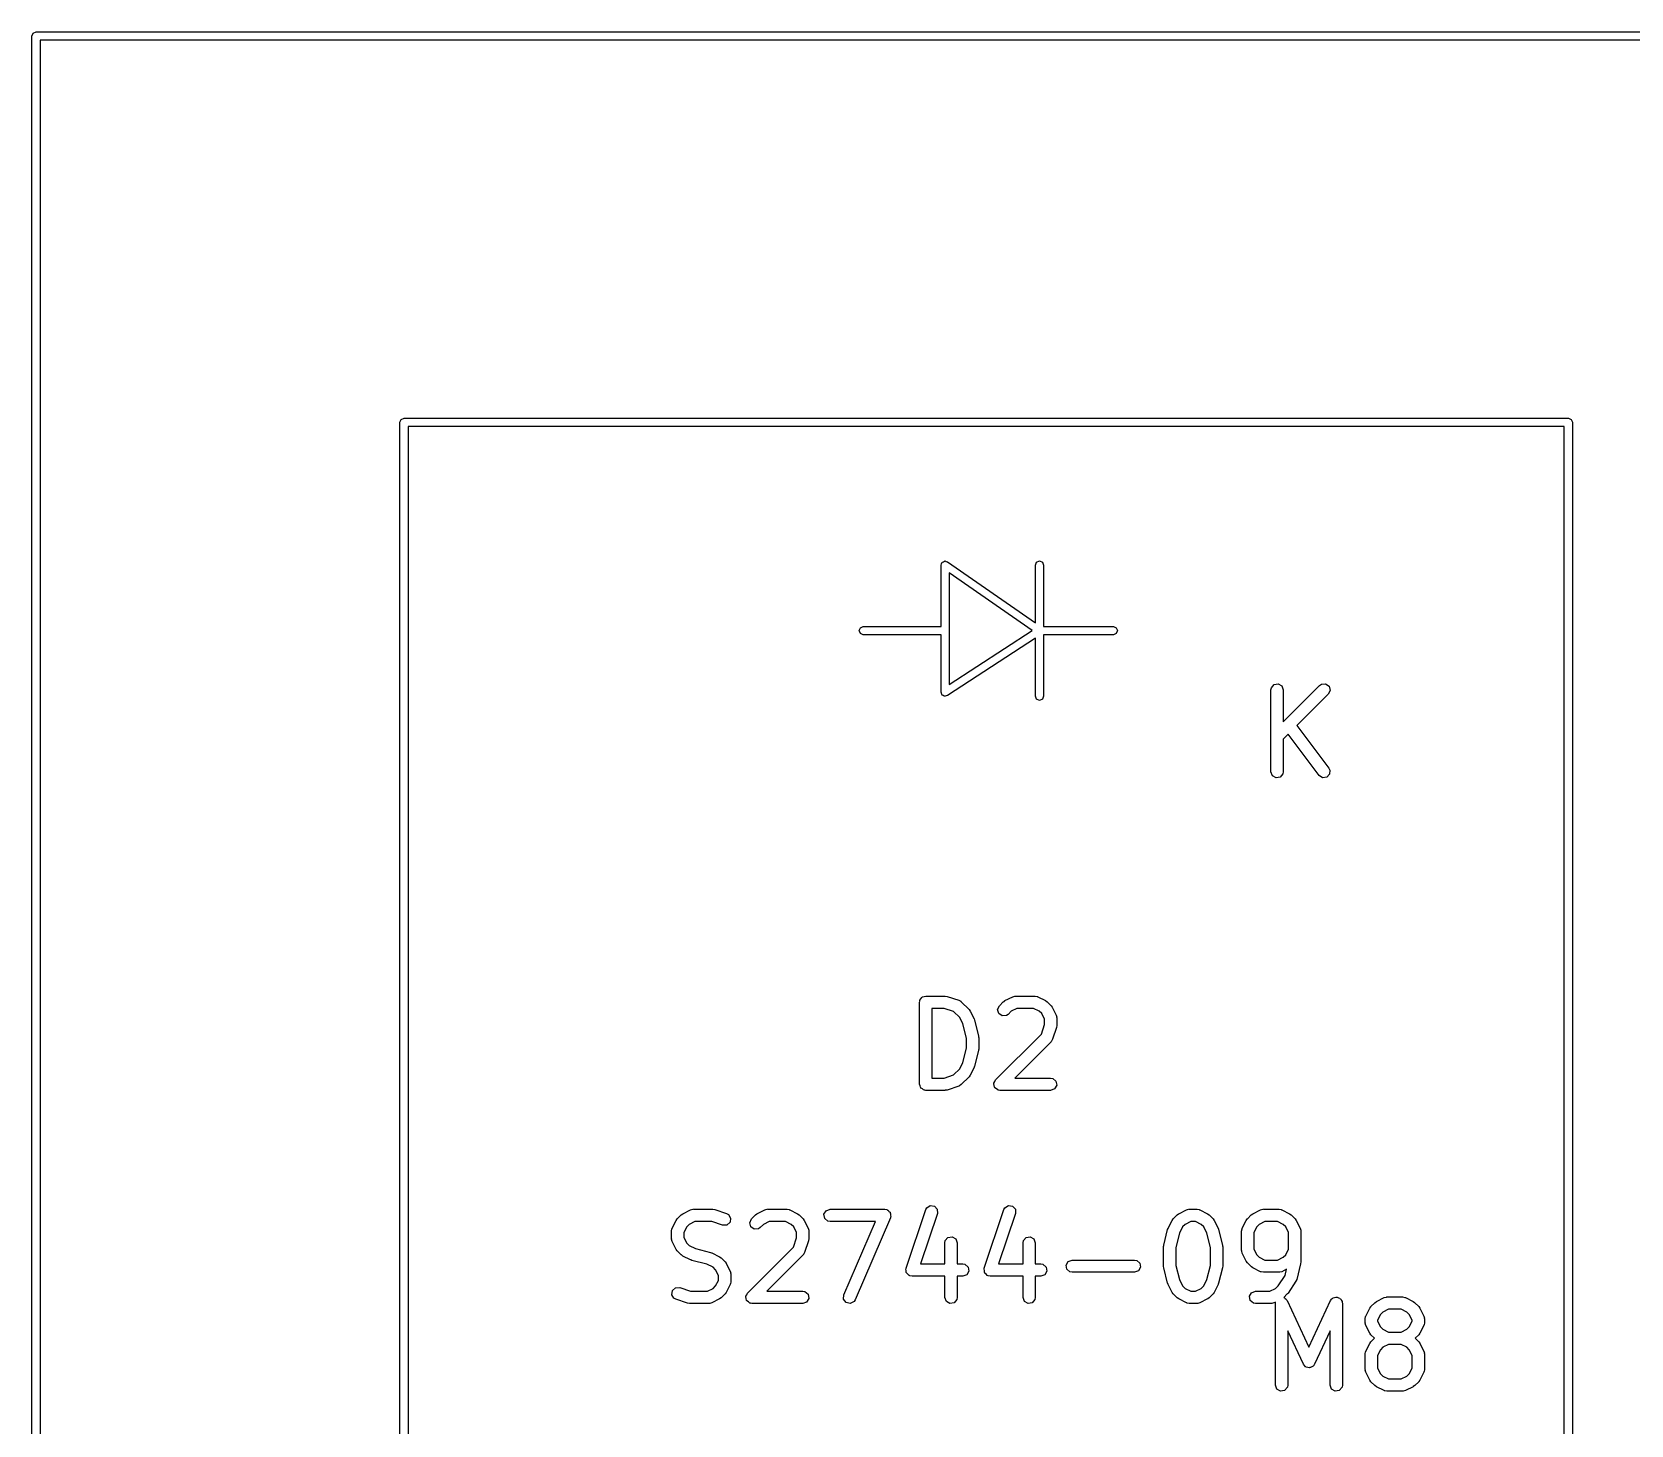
# Model space of a CAD drawing. Extents: x 0.04 to 3.19, y 0.28 to 1.65.
# Drawn here: x 0.04 to 0.807, y 0.951 to 1.62 of the extents above; entities that cross this region are included whole.
import ezdxf

# ---------------------------------------------------------------- set-up
doc = ezdxf.new("R2010")
doc.units = 0
doc.header["$MEASUREMENT"] = 0
doc.layers.add('BLACK', color=7, linetype='CONTINUOUS')

msp = doc.modelspace()

# ---------------------------------------------------------------- linework, layer by layer
at = {"layer": 'BLACK', "linetype": 'CONTINUOUS'}
for p, q in [((0.039646, 1.61764), (0.040222, 1.61903)), ((0.039646, 0.357795), (0.039646, 1.61764)), ((0.040222, 1.61903), (0.041614, 1.61961)), ((0.041614, 1.61961), (1.22142, 1.61961)), ((1.22142, 1.61567), (0.043583, 1.61567)), ((0.043583, 1.61567), (0.043583, 0.359764)), ((0.216339, 1.4322), (0.216915, 1.4336)), ((0.216339, 0.369213), (0.216339, 1.4322)), ((0.216915, 1.4336), (0.218307, 1.43417)), ((0.218307, 1.43417), (0.777362, 1.43417)), ((0.220276, 1.43024), (0.220276, 0.371181)), ((0.775394, 1.43024), (0.220276, 1.43024)), ((0.775394, 0.371181), (0.775394, 1.43024)), ((0.777362, 1.43417), (0.778754, 1.4336)), ((0.778754, 1.4336), (0.779331, 1.4322)), ((0.779331, 1.4322), (0.779331, 0.369213)), ((0.476135, 1.36366), (0.476361, 1.36421)), ((0.476135, 1.33413), (0.476135, 1.36366)), ((0.476361, 1.36421), (0.476487, 1.36479)), ((0.476487, 1.36479), (0.476641, 1.36489)), ((0.476641, 1.36489), (0.476711, 1.36506)), ((0.476711, 1.36506), (0.477257, 1.36528)), ((0.477257, 1.36528), (0.477755, 1.3656)), ((0.477755, 1.3656), (0.477934, 1.36556)), ((0.477934, 1.36556), (0.478103, 1.36563)), ((0.478103, 1.36563), (0.478649, 1.36541)), ((0.478649, 1.36541), (0.479227, 1.36528)), ((0.479227, 1.36528), (0.521435, 1.33593)), ((0.519878, 1.33222), (0.480072, 1.3599)), ((0.480072, 1.3599), (0.480072, 1.3063)), ((0.521435, 1.36366), (0.522011, 1.36506)), ((0.521435, 1.33593), (0.521435, 1.36366)), ((0.522011, 1.36506), (0.523403, 1.36563)), ((0.523403, 1.36563), (0.524795, 1.36506)), ((0.524795, 1.36506), (0.525372, 1.36366)), ((0.525372, 1.36366), (0.525372, 1.33413)), ((0.436835, 1.33216), (0.437411, 1.33356)), ((0.437411, 1.33077), (0.436835, 1.33216)), ((0.437411, 1.33356), (0.438803, 1.33413)), ((0.438803, 1.3302), (0.437411, 1.33077)), ((0.438803, 1.33413), (0.476135, 1.33413)), ((0.476135, 1.3302), (0.438803, 1.3302)), ((0.476135, 1.30266), (0.476135, 1.3302)), ((0.521435, 1.32853), (0.479177, 1.30102)), ((0.480072, 1.3063), (0.519878, 1.33222)), ((0.521435, 1.30066), (0.521435, 1.32853)), ((0.525372, 1.33413), (0.558903, 1.33413)), ((0.558903, 1.3302), (0.525372, 1.3302)), ((0.525372, 1.3302), (0.525372, 1.30066)), ((0.558903, 1.33413), (0.560295, 1.33356)), ((0.560295, 1.33077), (0.558903, 1.3302)), ((0.560295, 1.33356), (0.560872, 1.33216)), ((0.560872, 1.33216), (0.560295, 1.33077)), ((0.634749, 1.30477), (0.636047, 1.30632)), ((0.636047, 1.30632), (0.638036, 1.30667)), ((0.638036, 1.30667), (0.639785, 1.30566)), ((0.639785, 1.30566), (0.640476, 1.30376)), ((0.640476, 1.2884), (0.657933, 1.30585)), ((0.657933, 1.30585), (0.658773, 1.30644)), ((0.658773, 1.30644), (0.660785, 1.30662)), ((0.660785, 1.30662), (0.662439, 1.30546)), ((0.662439, 1.30546), (0.662962, 1.30351)), ((0.47635, 1.30214), (0.476135, 1.30266)), ((0.476454, 1.30159), (0.47635, 1.30214)), ((0.47663, 1.30147), (0.476454, 1.30159)), ((0.476711, 1.30127), (0.47663, 1.30147)), ((0.477232, 1.30106), (0.476711, 1.30127)), ((0.477696, 1.30074), (0.477232, 1.30106)), ((0.477906, 1.30078), (0.477696, 1.30074)), ((0.478103, 1.3007), (0.477906, 1.30078)), ((0.478624, 1.30091), (0.478103, 1.3007)), ((0.479177, 1.30102), (0.478624, 1.30091)), ((0.522011, 1.29927), (0.521435, 1.30066)), ((0.523403, 1.2987), (0.522011, 1.29927)), ((0.524795, 1.29927), (0.523403, 1.2987)), ((0.525372, 1.30066), (0.524795, 1.29927)), ((0.634571, 1.30376), (0.634749, 1.30477)), ((0.634571, 1.26439), (0.634571, 1.30376)), ((0.640476, 1.30376), (0.640476, 1.2884)), ((0.662109, 1.30168), (0.647046, 1.28661)), ((0.662962, 1.30351), (0.662109, 1.30168)), ((0.642828, 1.2824), (0.640476, 1.28004)), ((0.657658, 1.26262), (0.642828, 1.2824)), ((0.647046, 1.28661), (0.662383, 1.26617)), ((0.640476, 1.28004), (0.640476, 1.26439)), ((0.635261, 1.2625), (0.634571, 1.26439)), ((0.637011, 1.26149), (0.635261, 1.2625)), ((0.639, 1.26184), (0.637011, 1.26149)), ((0.640298, 1.26338), (0.639, 1.26184)), ((0.640476, 1.26439), (0.640298, 1.26338)), ((0.65935, 1.26152), (0.657658, 1.26262)), ((0.661355, 1.26176), (0.65935, 1.26152)), ((0.662736, 1.26323), (0.661355, 1.26176)), ((0.662383, 1.26617), (0.662846, 1.26525)), ((0.662846, 1.26525), (0.662736, 1.26323)), ((0.465823, 1.15376), (0.465891, 1.15415)), ((0.465823, 1.11439), (0.465823, 1.15376)), ((0.465868, 1.15428), (0.465933, 1.15439)), ((0.465891, 1.15415), (0.465868, 1.15428)), ((0.465933, 1.15439), (0.466001, 1.15477)), ((0.466001, 1.15477), (0.466494, 1.15536)), ((0.466494, 1.15536), (0.466878, 1.15603)), ((0.466878, 1.15603), (0.467128, 1.15612)), ((0.467128, 1.15612), (0.467299, 1.15632)), ((0.467299, 1.15632), (0.468055, 1.15645)), ((0.468055, 1.15645), (0.468776, 1.15672)), ((0.468776, 1.15672), (0.47815, 1.15672)), ((0.47815, 1.15672), (0.479019, 1.15656)), ((0.479019, 1.15656), (0.479083, 1.15657)), ((0.479083, 1.15657), (0.484708, 1.15469)), ((0.484708, 1.15469), (0.485609, 1.1542)), ((0.485609, 1.1542), (0.485702, 1.15405)), ((0.485702, 1.15405), (0.485862, 1.15398)), ((0.485862, 1.15398), (0.489611, 1.15023)), ((0.50333, 1.15027), (0.504183, 1.1521)), ((0.504183, 1.1521), (0.506058, 1.15398)), ((0.506058, 1.15398), (0.506781, 1.15448)), ((0.506781, 1.15448), (0.506825, 1.15453)), ((0.506825, 1.15453), (0.510575, 1.15641)), ((0.510575, 1.15641), (0.511558, 1.1567)), ((0.511558, 1.1567), (0.511729, 1.15666)), ((0.511729, 1.15666), (0.511895, 1.15672)), ((0.511895, 1.15672), (0.521269, 1.15672)), ((0.521269, 1.15672), (0.522279, 1.15654)), ((0.522279, 1.15654), (0.522414, 1.15643)), ((0.522414, 1.15643), (0.52259, 1.15641)), ((0.52259, 1.15641), (0.526339, 1.15453)), ((0.526339, 1.15453), (0.527048, 1.154)), ((0.527048, 1.154), (0.527107, 1.15398)), ((0.527107, 1.15398), (0.528981, 1.1521)), ((0.528981, 1.1521), (0.529488, 1.15138)), ((0.471729, 1.15081), (0.471729, 1.11735)), ((0.47767, 1.15081), (0.471729, 1.15081)), ((0.482179, 1.14931), (0.47767, 1.15081)), ((0.485097, 1.14639), (0.482179, 1.14931)), ((0.486612, 1.14336), (0.485097, 1.14639)), ((0.489611, 1.15023), (0.490118, 1.1495)), ((0.490118, 1.1495), (0.490164, 1.14946)), ((0.490164, 1.14946), (0.492039, 1.14571)), ((0.492039, 1.14571), (0.492184, 1.14522)), ((0.492184, 1.14522), (0.492263, 1.14511)), ((0.492263, 1.14511), (0.494138, 1.13761)), ((0.503852, 1.14832), (0.50333, 1.15027)), ((0.505507, 1.14716), (0.503852, 1.14832)), ((0.507519, 1.14734), (0.505507, 1.14716)), ((0.508359, 1.14793), (0.507519, 1.14734)), ((0.509895, 1.14946), (0.508359, 1.14793)), ((0.512592, 1.15081), (0.509895, 1.14946)), ((0.520572, 1.15081), (0.512592, 1.15081)), ((0.52327, 1.14946), (0.520572, 1.15081)), ((0.524467, 1.14827), (0.52327, 1.14946)), ((0.525816, 1.14557), (0.524467, 1.14827)), ((0.525816, 1.143), (0.525816, 1.14557)), ((0.529488, 1.15138), (0.529535, 1.15134)), ((0.529535, 1.15134), (0.531409, 1.14759)), ((0.531409, 1.14759), (0.531702, 1.1466)), ((0.531702, 1.1466), (0.531661, 1.14643)), ((0.531661, 1.14643), (0.531721, 1.14627)), ((0.531721, 1.14627), (0.531721, 1.14252)), ((0.48832, 1.13653), (0.486612, 1.14336)), ((0.48832, 1.13163), (0.48832, 1.13653)), ((0.494138, 1.13761), (0.494179, 1.13702)), ((0.494179, 1.13702), (0.494226, 1.13689)), ((0.494226, 1.13689), (0.494226, 1.13127)), ((0.502308, 1.11648), (0.524313, 1.13849)), ((0.524313, 1.13849), (0.525816, 1.143)), ((0.531569, 1.14158), (0.529695, 1.13596)), ((0.531721, 1.14252), (0.531568, 1.14165)), ((0.531568, 1.14165), (0.531569, 1.14158)), ((0.486612, 1.1248), (0.48832, 1.13163)), ((0.494138, 1.13055), (0.492263, 1.12305)), ((0.494226, 1.13127), (0.494123, 1.13069)), ((0.494123, 1.13069), (0.494138, 1.13055)), ((0.528981, 1.1348), (0.511525, 1.11735)), ((0.529056, 1.13496), (0.528981, 1.1348)), ((0.529206, 1.13506), (0.529056, 1.13496)), ((0.529695, 1.13596), (0.529206, 1.13506)), ((0.482179, 1.11885), (0.485097, 1.12177)), ((0.485097, 1.12177), (0.486612, 1.1248)), ((0.492039, 1.12245), (0.490164, 1.1187)), ((0.492055, 1.12259), (0.492039, 1.12245)), ((0.492263, 1.12305), (0.492055, 1.12259)), ((0.466085, 1.11367), (0.465823, 1.11439)), ((0.466219, 1.11292), (0.466085, 1.11367)), ((0.471729, 1.11735), (0.47767, 1.11735)), ((0.47767, 1.11735), (0.482179, 1.11885)), ((0.484708, 1.11347), (0.479083, 1.11159)), ((0.484846, 1.11358), (0.484708, 1.11347)), ((0.485022, 1.11359), (0.484846, 1.11358)), ((0.485862, 1.11418), (0.485022, 1.11359)), ((0.489611, 1.11793), (0.485862, 1.11418)), ((0.489639, 1.11799), (0.489611, 1.11793)), ((0.490164, 1.1187), (0.489639, 1.11799)), ((0.501455, 1.11465), (0.501512, 1.11477)), ((0.501685, 1.11379), (0.501455, 1.11465)), ((0.501488, 1.11491), (0.501933, 1.11568)), ((0.501512, 1.11477), (0.501488, 1.11491)), ((0.501839, 1.11292), (0.501685, 1.11379)), ((0.501933, 1.11568), (0.502308, 1.11648)), ((0.511525, 1.11735), (0.528768, 1.11735)), ((0.528768, 1.11735), (0.529778, 1.11717)), ((0.529778, 1.11717), (0.531325, 1.11587)), ((0.531676, 1.11388), (0.530666, 1.11213)), ((0.531325, 1.11587), (0.531676, 1.11388)), ((0.466423, 1.11275), (0.466219, 1.11292)), ((0.466514, 1.1125), (0.466423, 1.11275)), ((0.467178, 1.11211), (0.466514, 1.1125)), ((0.467766, 1.11162), (0.467178, 1.11211)), ((0.468149, 1.11155), (0.467766, 1.11162)), ((0.468263, 1.11149), (0.468149, 1.11155)), ((0.468392, 1.11151), (0.468263, 1.11149)), ((0.468776, 1.11144), (0.468392, 1.11151)), ((0.47815, 1.11144), (0.468776, 1.11144)), ((0.47821, 1.11146), (0.47815, 1.11144)), ((0.479083, 1.11159), (0.47821, 1.11146)), ((0.501943, 1.11283), (0.501839, 1.11292)), ((0.501978, 1.1127), (0.501943, 1.11283)), ((0.502706, 1.11219), (0.501978, 1.1127)), ((0.503386, 1.11162), (0.502706, 1.11219)), ((0.503567, 1.11159), (0.503386, 1.11162)), ((0.503632, 1.11154), (0.503567, 1.11159)), ((0.503761, 1.11155), (0.503632, 1.11154)), ((0.504396, 1.11144), (0.503761, 1.11155)), ((0.528768, 1.11144), (0.504396, 1.11144)), ((0.530666, 1.11213), (0.528768, 1.11144)), ((0.35139, 1.05162), (0.352113, 1.05212)), ((0.352113, 1.05212), (0.352157, 1.05217)), ((0.352157, 1.05217), (0.355907, 1.05404)), ((0.355907, 1.05404), (0.35689, 1.05434)), ((0.35689, 1.05434), (0.357061, 1.05429)), ((0.357061, 1.05429), (0.357227, 1.05436)), ((0.357227, 1.05436), (0.366601, 1.05436)), ((0.366601, 1.05436), (0.36747, 1.0542)), ((0.36747, 1.0542), (0.367535, 1.0542)), ((0.367535, 1.0542), (0.373159, 1.05233)), ((0.373159, 1.05233), (0.374061, 1.05184)), ((0.38701, 1.05162), (0.387733, 1.05212)), ((0.387733, 1.05212), (0.387778, 1.05217)), ((0.387778, 1.05217), (0.391527, 1.05404)), ((0.391527, 1.05404), (0.39251, 1.05434)), ((0.39251, 1.05434), (0.392682, 1.05429)), ((0.392682, 1.05429), (0.392848, 1.05436)), ((0.392848, 1.05436), (0.402222, 1.05436)), ((0.402222, 1.05436), (0.403231, 1.05418)), ((0.403231, 1.05418), (0.403367, 1.05406)), ((0.403367, 1.05406), (0.403542, 1.05404)), ((0.403542, 1.05404), (0.407292, 1.05217)), ((0.407292, 1.05217), (0.408001, 1.05164)), ((0.419936, 1.05192), (0.420946, 1.05366)), ((0.420287, 1.04993), (0.419936, 1.05192)), ((0.420946, 1.05366), (0.422844, 1.05436)), ((0.422844, 1.05436), (0.449091, 1.05436)), ((0.449091, 1.05436), (0.450101, 1.05418)), ((0.450101, 1.05418), (0.450368, 1.05395)), ((0.450368, 1.05395), (0.450707, 1.05387)), ((0.450707, 1.05387), (0.45112, 1.05332)), ((0.45112, 1.05332), (0.451648, 1.05288)), ((0.451648, 1.05288), (0.451708, 1.05254)), ((0.451708, 1.05254), (0.451917, 1.05226)), ((0.451917, 1.05226), (0.451879, 1.05157)), ((0.459413, 1.02609), (0.468787, 1.05421)), ((0.474389, 1.05234), (0.466311, 1.02811)), ((0.468787, 1.05421), (0.469275, 1.05511)), ((0.469275, 1.05511), (0.470996, 1.05617)), ((0.470996, 1.05617), (0.472994, 1.05587)), ((0.472994, 1.05587), (0.474334, 1.05436)), ((0.474334, 1.05436), (0.474389, 1.05234)), ((0.496908, 1.02609), (0.506282, 1.05421)), ((0.511884, 1.05234), (0.503806, 1.02811)), ((0.506282, 1.05421), (0.50677, 1.05511)), ((0.50677, 1.05511), (0.508491, 1.05617)), ((0.508491, 1.05617), (0.510489, 1.05587)), ((0.510489, 1.05587), (0.511829, 1.05436)), ((0.511829, 1.05436), (0.511884, 1.05234)), ((0.589485, 1.05162), (0.590208, 1.05212)), ((0.590208, 1.05212), (0.590252, 1.05217)), ((0.590252, 1.05217), (0.594002, 1.05404)), ((0.594002, 1.05404), (0.594985, 1.05434)), ((0.594985, 1.05434), (0.595157, 1.05429)), ((0.595157, 1.05429), (0.595322, 1.05436)), ((0.595322, 1.05436), (0.599072, 1.05436)), ((0.599072, 1.05436), (0.600082, 1.05418)), ((0.600082, 1.05418), (0.600217, 1.05406)), ((0.600217, 1.05406), (0.600393, 1.05404)), ((0.600393, 1.05404), (0.604142, 1.05217)), ((0.604142, 1.05217), (0.604851, 1.05164)), ((0.625106, 1.05162), (0.625829, 1.05212)), ((0.625829, 1.05212), (0.625873, 1.05217)), ((0.625873, 1.05217), (0.629622, 1.05404)), ((0.629622, 1.05404), (0.630605, 1.05434)), ((0.630605, 1.05434), (0.630777, 1.05429)), ((0.630777, 1.05429), (0.630943, 1.05436)), ((0.630943, 1.05436), (0.638442, 1.05436)), ((0.638442, 1.05436), (0.639452, 1.05418)), ((0.639452, 1.05418), (0.639587, 1.05406)), ((0.639587, 1.05406), (0.639763, 1.05404)), ((0.639763, 1.05404), (0.643512, 1.05217)), ((0.643512, 1.05217), (0.644221, 1.05164)), ((0.346775, 1.0439), (0.346953, 1.04491)), ((0.346953, 1.04491), (0.347067, 1.04505)), ((0.347067, 1.04505), (0.347087, 1.04522)), ((0.347087, 1.04522), (0.348962, 1.04897)), ((0.348962, 1.04897), (0.349488, 1.04968)), ((0.349488, 1.04968), (0.349515, 1.04974)), ((0.349515, 1.04974), (0.35139, 1.05162)), ((0.35403, 1.0459), (0.352681, 1.04321)), ((0.355227, 1.0471), (0.35403, 1.0459)), ((0.357924, 1.04845), (0.355227, 1.0471)), ((0.366122, 1.04845), (0.357924, 1.04845)), ((0.371292, 1.04673), (0.366122, 1.04845)), ((0.373311, 1.04678), (0.371292, 1.04673)), ((0.374822, 1.04812), (0.373311, 1.04678)), ((0.374061, 1.05184), (0.375118, 1.05012)), ((0.375118, 1.05012), (0.374822, 1.04812)), ((0.384282, 1.04791), (0.385136, 1.04974)), ((0.384805, 1.04596), (0.384282, 1.04791)), ((0.386459, 1.0448), (0.384805, 1.04596)), ((0.385136, 1.04974), (0.38701, 1.05162)), ((0.388471, 1.04498), (0.386459, 1.0448)), ((0.389311, 1.04556), (0.388471, 1.04498)), ((0.390847, 1.0471), (0.389311, 1.04556)), ((0.393545, 1.04845), (0.390847, 1.0471)), ((0.401524, 1.04845), (0.393545, 1.04845)), ((0.404222, 1.0471), (0.401524, 1.04845)), ((0.405419, 1.0459), (0.404222, 1.0471)), ((0.406768, 1.04321), (0.405419, 1.0459)), ((0.408001, 1.05164), (0.408059, 1.05162)), ((0.408059, 1.05162), (0.409934, 1.04974)), ((0.409934, 1.04974), (0.41044, 1.04902)), ((0.41044, 1.04902), (0.410487, 1.04897)), ((0.410487, 1.04897), (0.412362, 1.04522)), ((0.412362, 1.04522), (0.412654, 1.04424)), ((0.412654, 1.04424), (0.412613, 1.04407)), ((0.421834, 1.04863), (0.420287, 1.04993)), ((0.422844, 1.04845), (0.421834, 1.04863)), ((0.444613, 1.04845), (0.422844, 1.04845)), ((0.429504, 1.0132), (0.444613, 1.04845)), ((0.451805, 1.05024), (0.434932, 1.01087)), ((0.451824, 1.05059), (0.451805, 1.05024)), ((0.451999, 1.05089), (0.451824, 1.05059)), ((0.451879, 1.05157), (0.451999, 1.05089)), ((0.583084, 1.03712), (0.584959, 1.04462)), ((0.584959, 1.04462), (0.585166, 1.04508)), ((0.585166, 1.04508), (0.585182, 1.04522)), ((0.585182, 1.04522), (0.587057, 1.04897)), ((0.587057, 1.04897), (0.587583, 1.04968)), ((0.587583, 1.04968), (0.58761, 1.04974)), ((0.58761, 1.04974), (0.589485, 1.05162)), ((0.592125, 1.0459), (0.590609, 1.04287)), ((0.593322, 1.0471), (0.592125, 1.0459)), ((0.59602, 1.04845), (0.593322, 1.0471)), ((0.598375, 1.04845), (0.59602, 1.04845)), ((0.601072, 1.0471), (0.598375, 1.04845)), ((0.60227, 1.0459), (0.601072, 1.0471)), ((0.603785, 1.04287), (0.60227, 1.0459)), ((0.604851, 1.05164), (0.604909, 1.05162)), ((0.604909, 1.05162), (0.606784, 1.04974)), ((0.606784, 1.04974), (0.60729, 1.04902)), ((0.60729, 1.04902), (0.607337, 1.04897)), ((0.607337, 1.04897), (0.609212, 1.04522)), ((0.609212, 1.04522), (0.609357, 1.04474)), ((0.609357, 1.04474), (0.609436, 1.04462)), ((0.609436, 1.04462), (0.61131, 1.03712)), ((0.620491, 1.0439), (0.620669, 1.04491)), ((0.620669, 1.04491), (0.620783, 1.04505)), ((0.620783, 1.04505), (0.620803, 1.04522)), ((0.620803, 1.04522), (0.622678, 1.04897)), ((0.622678, 1.04897), (0.623204, 1.04968)), ((0.623204, 1.04968), (0.623231, 1.04974)), ((0.623231, 1.04974), (0.625106, 1.05162)), ((0.627745, 1.0459), (0.626397, 1.04321)), ((0.628943, 1.0471), (0.627745, 1.0459)), ((0.63164, 1.04845), (0.628943, 1.0471)), ((0.637745, 1.04845), (0.63164, 1.04845)), ((0.640442, 1.0471), (0.637745, 1.04845)), ((0.64164, 1.0459), (0.640442, 1.0471)), ((0.642988, 1.04321), (0.64164, 1.0459)), ((0.644221, 1.05164), (0.644279, 1.05162)), ((0.644279, 1.05162), (0.646154, 1.04974)), ((0.646154, 1.04974), (0.646661, 1.04902)), ((0.646661, 1.04902), (0.646707, 1.04897)), ((0.646707, 1.04897), (0.648582, 1.04522)), ((0.648582, 1.04522), (0.648874, 1.04424)), ((0.648874, 1.04424), (0.648833, 1.04407)), ((0.346775, 1.04015), (0.346775, 1.0439)), ((0.346836, 1.03999), (0.346775, 1.04015)), ((0.346795, 1.03982), (0.346836, 1.03999)), ((0.347087, 1.03883), (0.346795, 1.03982)), ((0.348962, 1.03508), (0.347087, 1.03883)), ((0.352681, 1.04321), (0.352681, 1.04085)), ((0.352681, 1.04085), (0.35403, 1.03815)), ((0.35403, 1.03815), (0.355227, 1.03696)), ((0.355227, 1.03696), (0.358258, 1.03544)), ((0.405265, 1.03612), (0.406768, 1.04063)), ((0.406768, 1.04063), (0.406768, 1.04321)), ((0.412522, 1.03922), (0.410647, 1.0336)), ((0.412673, 1.04015), (0.41252, 1.03928)), ((0.41252, 1.03928), (0.412522, 1.03922)), ((0.412613, 1.04407), (0.412673, 1.0439)), ((0.412673, 1.0439), (0.412673, 1.04015)), ((0.478009, 1.03828), (0.478187, 1.03929)), ((0.478009, 1.02811), (0.478009, 1.03828)), ((0.478187, 1.03929), (0.479485, 1.04084)), ((0.479485, 1.04084), (0.481474, 1.04119)), ((0.481474, 1.04119), (0.483224, 1.04018)), ((0.483224, 1.04018), (0.483914, 1.03828)), ((0.483914, 1.03828), (0.483914, 1.02811)), ((0.515504, 1.03828), (0.515682, 1.03929)), ((0.515504, 1.02811), (0.515504, 1.03828)), ((0.515682, 1.03929), (0.516981, 1.04084)), ((0.516981, 1.04084), (0.51897, 1.04119)), ((0.51897, 1.04119), (0.520719, 1.04018)), ((0.520719, 1.04018), (0.52141, 1.03828)), ((0.52141, 1.03828), (0.52141, 1.02811)), ((0.582996, 1.0364), (0.583098, 1.03698)), ((0.583098, 1.03698), (0.583084, 1.03712)), ((0.590609, 1.04287), (0.588901, 1.03604)), ((0.605493, 1.03604), (0.603785, 1.04287)), ((0.61131, 1.03712), (0.611352, 1.03653)), ((0.620491, 1.03453), (0.620491, 1.0439)), ((0.626397, 1.04321), (0.626397, 1.03523)), ((0.642988, 1.03523), (0.642988, 1.04321)), ((0.648833, 1.04407), (0.648894, 1.0439)), ((0.648894, 1.0439), (0.648894, 1.02891)), ((0.349009, 1.03504), (0.348962, 1.03508)), ((0.349515, 1.03432), (0.349009, 1.03504)), ((0.35139, 1.03244), (0.349515, 1.03432)), ((0.351448, 1.03241), (0.35139, 1.03244)), ((0.352157, 1.03189), (0.351448, 1.03241)), ((0.355907, 1.03001), (0.352157, 1.03189)), ((0.356046, 1.03), (0.355907, 1.03001)), ((0.356511, 1.02979), (0.356046, 1.03)), ((0.363696, 1.02799), (0.356511, 1.02979)), ((0.358258, 1.03544), (0.365442, 1.03364)), ((0.365442, 1.03364), (0.365908, 1.03344)), ((0.365908, 1.03344), (0.366047, 1.03342)), ((0.366047, 1.03342), (0.369796, 1.03155)), ((0.369796, 1.03155), (0.370505, 1.03102)), ((0.370505, 1.03102), (0.370564, 1.03099)), ((0.370564, 1.03099), (0.372438, 1.02912)), ((0.372438, 1.02912), (0.372945, 1.0284)), ((0.383261, 1.01412), (0.405265, 1.03612)), ((0.409934, 1.03244), (0.392477, 1.01499)), ((0.410008, 1.0326), (0.409934, 1.03244)), ((0.410159, 1.03269), (0.410008, 1.0326)), ((0.410647, 1.0336), (0.410159, 1.03269)), ((0.536172, 1.02754), (0.537181, 1.02929)), ((0.537181, 1.02929), (0.539079, 1.02998)), ((0.539079, 1.02998), (0.569076, 1.02998)), ((0.569076, 1.02998), (0.570086, 1.02981)), ((0.570086, 1.02981), (0.571633, 1.02851)), ((0.582996, 1.02703), (0.582996, 1.0364)), ((0.588901, 1.03604), (0.588901, 1.02739)), ((0.605493, 1.02739), (0.605493, 1.03604)), ((0.611352, 1.03653), (0.611399, 1.0364)), ((0.611399, 1.0364), (0.611399, 1.02703)), ((0.620552, 1.03436), (0.620491, 1.03453)), ((0.620511, 1.03419), (0.620552, 1.03436)), ((0.620803, 1.03321), (0.620511, 1.03419)), ((0.622678, 1.02946), (0.620803, 1.03321)), ((0.622724, 1.02942), (0.622678, 1.02946)), ((0.623231, 1.02869), (0.622724, 1.02942)), ((0.626397, 1.03523), (0.627745, 1.03253)), ((0.627745, 1.03253), (0.628943, 1.03133)), ((0.628943, 1.03133), (0.63164, 1.02998)), ((0.63164, 1.02998), (0.637745, 1.02998)), ((0.637745, 1.02998), (0.640442, 1.03133)), ((0.640442, 1.03133), (0.64164, 1.03253)), ((0.64164, 1.03253), (0.642988, 1.03523)), ((0.648894, 1.02891), (0.648792, 1.02832)), ((0.366727, 1.02648), (0.363696, 1.02799)), ((0.367924, 1.02528), (0.366727, 1.02648)), ((0.369273, 1.02258), (0.367924, 1.02528)), ((0.369273, 1.02023), (0.369273, 1.02258)), ((0.372945, 1.0284), (0.372992, 1.02835)), ((0.372992, 1.02835), (0.374866, 1.0246)), ((0.374866, 1.0246), (0.375159, 1.02362)), ((0.375159, 1.02362), (0.375118, 1.02345)), ((0.375118, 1.02345), (0.375178, 1.02328)), ((0.375178, 1.02328), (0.375178, 1.01953)), ((0.459306, 1.02567), (0.459419, 1.02586)), ((0.459446, 1.02488), (0.459306, 1.02567)), ((0.459419, 1.02586), (0.459413, 1.02609)), ((0.459468, 1.02407), (0.459446, 1.02488)), ((0.459618, 1.0239), (0.459468, 1.02407)), ((0.459657, 1.02368), (0.459618, 1.0239)), ((0.460274, 1.02316), (0.459657, 1.02368)), ((0.460808, 1.02256), (0.460274, 1.02316)), ((0.461031, 1.02253), (0.460808, 1.02256)), ((0.461204, 1.02238), (0.461031, 1.02253)), ((0.462214, 1.0222), (0.461204, 1.02238)), ((0.478009, 1.0222), (0.462214, 1.0222)), ((0.466311, 1.02811), (0.478009, 1.02811)), ((0.478009, 1.01203), (0.478009, 1.0222)), ((0.483914, 1.02811), (0.486586, 1.02811)), ((0.486586, 1.0222), (0.483914, 1.0222)), ((0.483914, 1.0222), (0.483914, 1.01203)), ((0.486586, 1.02811), (0.487596, 1.02793)), ((0.488484, 1.02289), (0.486586, 1.0222)), ((0.487596, 1.02793), (0.489143, 1.02663)), ((0.489494, 1.02464), (0.488484, 1.02289)), ((0.489143, 1.02663), (0.489494, 1.02464)), ((0.496801, 1.02567), (0.496914, 1.02586)), ((0.496941, 1.02488), (0.496801, 1.02567)), ((0.496914, 1.02586), (0.496908, 1.02609)), ((0.496963, 1.02407), (0.496941, 1.02488)), ((0.497113, 1.0239), (0.496963, 1.02407)), ((0.497152, 1.02368), (0.497113, 1.0239)), ((0.497769, 1.02316), (0.497152, 1.02368)), ((0.498303, 1.02256), (0.497769, 1.02316)), ((0.498527, 1.02253), (0.498303, 1.02256)), ((0.498699, 1.02238), (0.498527, 1.02253)), ((0.499709, 1.0222), (0.498699, 1.02238)), ((0.515504, 1.0222), (0.499709, 1.0222)), ((0.503806, 1.02811), (0.515504, 1.02811)), ((0.515504, 1.01203), (0.515504, 1.0222)), ((0.52141, 1.02811), (0.524081, 1.02811)), ((0.524081, 1.0222), (0.52141, 1.0222)), ((0.52141, 1.0222), (0.52141, 1.01203)), ((0.524081, 1.02811), (0.525091, 1.02793)), ((0.525979, 1.02289), (0.524081, 1.0222)), ((0.525091, 1.02793), (0.526639, 1.02663)), ((0.526989, 1.02464), (0.525979, 1.02289)), ((0.526639, 1.02663), (0.526989, 1.02464)), ((0.536522, 1.02555), (0.536172, 1.02754)), ((0.53807, 1.02426), (0.536522, 1.02555)), ((0.539079, 1.02408), (0.53807, 1.02426)), ((0.569076, 1.02408), (0.539079, 1.02408)), ((0.570974, 1.02477), (0.569076, 1.02408)), ((0.571984, 1.02652), (0.570974, 1.02477)), ((0.571633, 1.02851), (0.571984, 1.02652)), ((0.583043, 1.0269), (0.582996, 1.02703)), ((0.583084, 1.02631), (0.583043, 1.0269)), ((0.584959, 1.01882), (0.583084, 1.02631)), ((0.588901, 1.02739), (0.590609, 1.02056)), ((0.603785, 1.02056), (0.605493, 1.02739)), ((0.61131, 1.02631), (0.609436, 1.01882)), ((0.611399, 1.02703), (0.611296, 1.02645)), ((0.611296, 1.02645), (0.61131, 1.02631)), ((0.625106, 1.02682), (0.623231, 1.02869)), ((0.625164, 1.02679), (0.625106, 1.02682)), ((0.625873, 1.02626), (0.625164, 1.02679)), ((0.629622, 1.02439), (0.625873, 1.02626)), ((0.629798, 1.02437), (0.629622, 1.02439)), ((0.629933, 1.02426), (0.629798, 1.02437)), ((0.630943, 1.02408), (0.629933, 1.02426)), ((0.638442, 1.02408), (0.630943, 1.02408)), ((0.638022, 1.01766), (0.641326, 1.02262)), ((0.638608, 1.02414), (0.638442, 1.02408)), ((0.63878, 1.0241), (0.638608, 1.02414)), ((0.639763, 1.02439), (0.63878, 1.0241)), ((0.642055, 1.02554), (0.639763, 1.02439)), ((0.641326, 1.02262), (0.642055, 1.02554)), ((0.648806, 1.02819), (0.646931, 1.02069)), ((0.648792, 1.02832), (0.648806, 1.02819)), ((0.346835, 1.01332), (0.347132, 1.01531)), ((0.347132, 1.01531), (0.348643, 1.01665)), ((0.348643, 1.01665), (0.350662, 1.01671)), ((0.350662, 1.01671), (0.355832, 1.01499)), ((0.355832, 1.01499), (0.364029, 1.01499)), ((0.364029, 1.01499), (0.366727, 1.01633)), ((0.366727, 1.01633), (0.367924, 1.01753)), ((0.367924, 1.01753), (0.369273, 1.02023)), ((0.372438, 1.01369), (0.370564, 1.01182)), ((0.372466, 1.01375), (0.372438, 1.01369)), ((0.372992, 1.01446), (0.372466, 1.01375)), ((0.374866, 1.01821), (0.372992, 1.01446)), ((0.374887, 1.01839), (0.374866, 1.01821)), ((0.375, 1.01852), (0.374887, 1.01839)), ((0.375178, 1.01953), (0.375, 1.01852)), ((0.382885, 1.01331), (0.383261, 1.01412)), ((0.392477, 1.01499), (0.409721, 1.01499)), ((0.409721, 1.01499), (0.410731, 1.01481)), ((0.410731, 1.01481), (0.412278, 1.01351)), ((0.412278, 1.01351), (0.412629, 1.01152)), ((0.585037, 1.0187), (0.584959, 1.01882)), ((0.585182, 1.01821), (0.585037, 1.0187)), ((0.587057, 1.01446), (0.585182, 1.01821)), ((0.587104, 1.01442), (0.587057, 1.01446)), ((0.58761, 1.01369), (0.587104, 1.01442)), ((0.589485, 1.01182), (0.58761, 1.01369)), ((0.590609, 1.02056), (0.592125, 1.01753)), ((0.592125, 1.01753), (0.593322, 1.01633)), ((0.593322, 1.01633), (0.596019, 1.01499)), ((0.596019, 1.01499), (0.598375, 1.01499)), ((0.598375, 1.01499), (0.601072, 1.01633)), ((0.601072, 1.01633), (0.60227, 1.01753)), ((0.60227, 1.01753), (0.603785, 1.02056)), ((0.606784, 1.01369), (0.604909, 1.01182)), ((0.606811, 1.01375), (0.606784, 1.01369)), ((0.607337, 1.01446), (0.606811, 1.01375)), ((0.609212, 1.01821), (0.607337, 1.01446)), ((0.609228, 1.01835), (0.609212, 1.01821)), ((0.609436, 1.01882), (0.609228, 1.01835)), ((0.624286, 1.01255), (0.625295, 1.01429)), ((0.625295, 1.01429), (0.627193, 1.01499)), ((0.627193, 1.01499), (0.633995, 1.01499)), ((0.633995, 1.01499), (0.636693, 1.01633)), ((0.636693, 1.01633), (0.638022, 1.01766)), ((0.642405, 1.01369), (0.640684, 1.01197)), ((0.642463, 1.01382), (0.642405, 1.01369)), ((0.642774, 1.01414), (0.642463, 1.01382)), ((0.646523, 1.01977), (0.642774, 1.01414)), ((0.646527, 1.01978), (0.646523, 1.01977)), ((0.646931, 1.02069), (0.646527, 1.01978)), ((0.347893, 1.01159), (0.346835, 1.01332)), ((0.348794, 1.01111), (0.347893, 1.01159)), ((0.354419, 1.00923), (0.348794, 1.01111)), ((0.354483, 1.00923), (0.354419, 1.00923)), ((0.355352, 1.00908), (0.354483, 1.00923)), ((0.364726, 1.00908), (0.355352, 1.00908)), ((0.364892, 1.00914), (0.364726, 1.00908)), ((0.365064, 1.0091), (0.364892, 1.00914)), ((0.366047, 1.00939), (0.365064, 1.0091)), ((0.369796, 1.01127), (0.366047, 1.00939)), ((0.369841, 1.01131), (0.369796, 1.01127)), ((0.370564, 1.01182), (0.369841, 1.01131)), ((0.382407, 1.01229), (0.382464, 1.01241)), ((0.382637, 1.01143), (0.382407, 1.01229)), ((0.382441, 1.01255), (0.382885, 1.01331)), ((0.382464, 1.01241), (0.382441, 1.01255)), ((0.382792, 1.01056), (0.382637, 1.01143)), ((0.382895, 1.01047), (0.382792, 1.01056)), ((0.38293, 1.01034), (0.382895, 1.01047)), ((0.383658, 1.00983), (0.38293, 1.01034)), ((0.384339, 1.00926), (0.383658, 1.00983)), ((0.384519, 1.00923), (0.384339, 1.00926)), ((0.384584, 1.00918), (0.384519, 1.00923)), ((0.384714, 1.00919), (0.384584, 1.00918)), ((0.385349, 1.00908), (0.384714, 1.00919)), ((0.409721, 1.00908), (0.385349, 1.00908)), ((0.411619, 1.00977), (0.409721, 1.00908)), ((0.412629, 1.01152), (0.411619, 1.00977)), ((0.429391, 1.01118), (0.429504, 1.0132)), ((0.430601, 1.00956), (0.429391, 1.01118)), ((0.432568, 1.0091), (0.430601, 1.00956)), ((0.43437, 1.01001), (0.432568, 1.0091)), ((0.434932, 1.01087), (0.43437, 1.01001)), ((0.4787, 1.01013), (0.478009, 1.01203)), ((0.480449, 1.00912), (0.4787, 1.01013)), ((0.482438, 1.00948), (0.480449, 1.00912)), ((0.483736, 1.01102), (0.482438, 1.00948)), ((0.483914, 1.01203), (0.483736, 1.01102)), ((0.516195, 1.01013), (0.515504, 1.01203)), ((0.517944, 1.00912), (0.516195, 1.01013)), ((0.519933, 1.00948), (0.517944, 1.00912)), ((0.521232, 1.01102), (0.519933, 1.00948)), ((0.52141, 1.01203), (0.521232, 1.01102)), ((0.589543, 1.01179), (0.589485, 1.01182)), ((0.590252, 1.01127), (0.589543, 1.01179)), ((0.594002, 1.00939), (0.590252, 1.01127)), ((0.594177, 1.00937), (0.594002, 1.00939)), ((0.594313, 1.00926), (0.594177, 1.00937)), ((0.595322, 1.00908), (0.594313, 1.00926)), ((0.599072, 1.00908), (0.595322, 1.00908)), ((0.599238, 1.00914), (0.599072, 1.00908)), ((0.59941, 1.0091), (0.599238, 1.00914)), ((0.600392, 1.00939), (0.59941, 1.0091)), ((0.604142, 1.01127), (0.600392, 1.00939)), ((0.604186, 1.01131), (0.604142, 1.01127)), ((0.604909, 1.01182), (0.604186, 1.01131)), ((0.624636, 1.01056), (0.624286, 1.01255)), ((0.626184, 1.00926), (0.624636, 1.01056)), ((0.627193, 1.00908), (0.626184, 1.00926)), ((0.634693, 1.00908), (0.627193, 1.00908)), ((0.634858, 1.00914), (0.634693, 1.00908)), ((0.63503, 1.0091), (0.634858, 1.00914)), ((0.636013, 1.00939), (0.63503, 1.0091)), ((0.636801, 1.00979), (0.636013, 1.00939)), ((0.636712, 1.00928), (0.636801, 1.00979)), ((0.636712, 0.969906), (0.636712, 1.00928)), ((0.640684, 1.01197), (0.640911, 1.01195)), ((0.640911, 1.01195), (0.641368, 1.0115)), ((0.641368, 1.0115), (0.641926, 1.01117)), ((0.641926, 1.01117), (0.642061, 1.0108)), ((0.642061, 1.0108), (0.64234, 1.01053)), ((0.64234, 1.01053), (0.652788, 0.988137)), ((0.652788, 0.988137), (0.663235, 1.01053)), ((0.663235, 1.01053), (0.663824, 1.01136)), ((0.663824, 1.01136), (0.664181, 1.01153)), ((0.664181, 1.01153), (0.664435, 1.01183)), ((0.664435, 1.01183), (0.66507, 1.01195)), ((0.66507, 1.01195), (0.665655, 1.01222)), ((0.665655, 1.01222), (0.666036, 1.01212)), ((0.666036, 1.01212), (0.666424, 1.01218)), ((0.666424, 1.01218), (0.666982, 1.01186)), ((0.666982, 1.01186), (0.667605, 1.01169)), ((0.667605, 1.01169), (0.667832, 1.01137)), ((0.667832, 1.01137), (0.668173, 1.01117)), ((0.668173, 1.01117), (0.668394, 1.01057)), ((0.668394, 1.01057), (0.668763, 1.01004)), ((0.668763, 1.01004), (0.668729, 1.00965)), ((0.668729, 1.00965), (0.668864, 1.00928)), ((0.668864, 1.00928), (0.668864, 0.969906)), ((0.680143, 1.0031), (0.682018, 1.00685)), ((0.682018, 1.00685), (0.682544, 1.00756)), ((0.682544, 1.00756), (0.682571, 1.00761)), ((0.682571, 1.00761), (0.684446, 1.00949)), ((0.684446, 1.00949), (0.685169, 1.01)), ((0.685169, 1.01), (0.685213, 1.01004)), ((0.685213, 1.01004), (0.688963, 1.01192)), ((0.69098, 1.00632), (0.688283, 1.00497)), ((0.688963, 1.01192), (0.689945, 1.01221)), ((0.689945, 1.01221), (0.690117, 1.01217)), ((0.690117, 1.01217), (0.690283, 1.01223)), ((0.690283, 1.01223), (0.697782, 1.01223)), ((0.697085, 1.00632), (0.69098, 1.00632)), ((0.699783, 1.00497), (0.697085, 1.00632)), ((0.697782, 1.01223), (0.698792, 1.01205)), ((0.698792, 1.01205), (0.698927, 1.01194)), ((0.698927, 1.01194), (0.699103, 1.01192)), ((0.699103, 1.01192), (0.702852, 1.01004)), ((0.702852, 1.01004), (0.703561, 1.00952)), ((0.703561, 1.00952), (0.70362, 1.00949)), ((0.70362, 1.00949), (0.705494, 1.00761)), ((0.705494, 1.00761), (0.706001, 1.00689)), ((0.706001, 1.00689), (0.706047, 1.00685)), ((0.706047, 1.00685), (0.707922, 1.0031)), ((0.679831, 1.00178), (0.680009, 1.00279)), ((0.679831, 0.999903), (0.679831, 1.00178)), ((0.679892, 0.999737), (0.679831, 0.999903)), ((0.679851, 0.999565), (0.679892, 0.999737)), ((0.680143, 0.998582), (0.679851, 0.999565)), ((0.680009, 1.00279), (0.680123, 1.00292)), ((0.680123, 1.00292), (0.680143, 1.0031)), ((0.682018, 0.994832), (0.680143, 0.998582)), ((0.687086, 1.00378), (0.685737, 1.00108)), ((0.685737, 1.00108), (0.685737, 1.0006)), ((0.685737, 1.0006), (0.687086, 0.997902)), ((0.688283, 1.00497), (0.687086, 1.00378)), ((0.70098, 1.00378), (0.699783, 1.00497)), ((0.702328, 1.00108), (0.70098, 1.00378)), ((0.70098, 0.997902), (0.702328, 1.0006)), ((0.702328, 1.0006), (0.702328, 1.00108)), ((0.707922, 0.998582), (0.706047, 0.994832)), ((0.707922, 1.0031), (0.708215, 1.00211)), ((0.707942, 0.998757), (0.707922, 0.998582)), ((0.708056, 0.998893), (0.707942, 0.998757)), ((0.708234, 0.999903), (0.708056, 0.998893)), ((0.708215, 1.00211), (0.708174, 1.00194)), ((0.708174, 1.00194), (0.708234, 1.00178)), ((0.708234, 1.00178), (0.708234, 0.999903)), ((0.650112, 0.979906), (0.642617, 0.995967)), ((0.642617, 0.995967), (0.642617, 0.969906)), ((0.662958, 0.995967), (0.655464, 0.979906)), ((0.662958, 0.969906), (0.662958, 0.995967)), ((0.682065, 0.994788), (0.682018, 0.994832)), ((0.682018, 0.989974), (0.682544, 0.990684)), ((0.682571, 0.994065), (0.682065, 0.994788)), ((0.682544, 0.990684), (0.682571, 0.990742)), ((0.684232, 0.992403), (0.682571, 0.994065)), ((0.682571, 0.990742), (0.684232, 0.992403)), ((0.687086, 0.997902), (0.688283, 0.996705)), ((0.688283, 0.996705), (0.69098, 0.995356)), ((0.69098, 0.995356), (0.697085, 0.995356)), ((0.697085, 0.995356), (0.699783, 0.996705)), ((0.699783, 0.996705), (0.70098, 0.997902)), ((0.705494, 0.994065), (0.703833, 0.992403)), ((0.703833, 0.992403), (0.705494, 0.990742)), ((0.705522, 0.994123), (0.705494, 0.994065)), ((0.705494, 0.990742), (0.706001, 0.990019)), ((0.706047, 0.994832), (0.705522, 0.994123)), ((0.679831, 0.984904), (0.680009, 0.985914)), ((0.679831, 0.977405), (0.679831, 0.984904)), ((0.680009, 0.985914), (0.680123, 0.98605)), ((0.680123, 0.98605), (0.680143, 0.986225)), ((0.680143, 0.986225), (0.682018, 0.989974)), ((0.687086, 0.986905), (0.685737, 0.984207)), ((0.685737, 0.984207), (0.685737, 0.978102)), ((0.688283, 0.988102), (0.687086, 0.986905)), ((0.69098, 0.989451), (0.688283, 0.988102)), ((0.697085, 0.989451), (0.69098, 0.989451)), ((0.699783, 0.988102), (0.697085, 0.989451)), ((0.70098, 0.986905), (0.699783, 0.988102)), ((0.702328, 0.984207), (0.70098, 0.986905)), ((0.702328, 0.978102), (0.702328, 0.984207)), ((0.706001, 0.990019), (0.706047, 0.989974)), ((0.706047, 0.989974), (0.707922, 0.986225)), ((0.707922, 0.986225), (0.708215, 0.985242)), ((0.708215, 0.985242), (0.708174, 0.98507)), ((0.708174, 0.98507), (0.708234, 0.984904)), ((0.708234, 0.984904), (0.708234, 0.977405)), ((0.650654, 0.979364), (0.650112, 0.979906)), ((0.651093, 0.978737), (0.650654, 0.979364)), ((0.651352, 0.978667), (0.651093, 0.978737)), ((0.651541, 0.978478), (0.651352, 0.978667)), ((0.652304, 0.978412), (0.651541, 0.978478)), ((0.653044, 0.978213), (0.652304, 0.978412)), ((0.653286, 0.978326), (0.653044, 0.978213)), ((0.653553, 0.978303), (0.653286, 0.978326)), ((0.654181, 0.978743), (0.653553, 0.978303)), ((0.654875, 0.979066), (0.654181, 0.978743)), ((0.655099, 0.979386), (0.654875, 0.979066)), ((0.655207, 0.979462), (0.655099, 0.979386)), ((0.655241, 0.979588), (0.655207, 0.979462)), ((0.655464, 0.979906), (0.655241, 0.979588)), ((0.679892, 0.977239), (0.679831, 0.977405)), ((0.679851, 0.977068), (0.679892, 0.977239)), ((0.680143, 0.976085), (0.679851, 0.977068)), ((0.682018, 0.972335), (0.680143, 0.976085)), ((0.685737, 0.978102), (0.687086, 0.975405)), ((0.687086, 0.975405), (0.688283, 0.974208)), ((0.699783, 0.974208), (0.70098, 0.975405)), ((0.70098, 0.975405), (0.702328, 0.978102)), ((0.707922, 0.976085), (0.706047, 0.972335)), ((0.707942, 0.97626), (0.707922, 0.976085)), ((0.708056, 0.976395), (0.707942, 0.97626)), ((0.708234, 0.977405), (0.708056, 0.976395)), ((0.637402, 0.968008), (0.636712, 0.969906)), ((0.639152, 0.966998), (0.637402, 0.968008)), ((0.642439, 0.968896), (0.641141, 0.967349)), ((0.642617, 0.969906), (0.642439, 0.968896)), ((0.663649, 0.968008), (0.662958, 0.969906)), ((0.665398, 0.966998), (0.663649, 0.968008)), ((0.668686, 0.968896), (0.667387, 0.967349)), ((0.668864, 0.969906), (0.668686, 0.968896)), ((0.682065, 0.972291), (0.682018, 0.972335)), ((0.682571, 0.971568), (0.682065, 0.972291)), ((0.684446, 0.969693), (0.682571, 0.971568)), ((0.684504, 0.969666), (0.684446, 0.969693)), ((0.685213, 0.96914), (0.684504, 0.969666)), ((0.688963, 0.967265), (0.685213, 0.96914)), ((0.688283, 0.974208), (0.69098, 0.972859)), ((0.69098, 0.972859), (0.697085, 0.972859)), ((0.697085, 0.972859), (0.699783, 0.974208)), ((0.702852, 0.96914), (0.699103, 0.967265)), ((0.702896, 0.969187), (0.702852, 0.96914)), ((0.70362, 0.969693), (0.702896, 0.969187)), ((0.705494, 0.971568), (0.70362, 0.969693)), ((0.705522, 0.971626), (0.705494, 0.971568)), ((0.706047, 0.972335), (0.705522, 0.971626)), ((0.641141, 0.967349), (0.639152, 0.966998)), ((0.667387, 0.967349), (0.665398, 0.966998)), ((0.689138, 0.967245), (0.688963, 0.967265)), ((0.689273, 0.967132), (0.689138, 0.967245)), ((0.690283, 0.966954), (0.689273, 0.967132)), ((0.697782, 0.966954), (0.690283, 0.966954)), ((0.697948, 0.967014), (0.697782, 0.966954)), ((0.69812, 0.966973), (0.697948, 0.967014)), ((0.699103, 0.967265), (0.69812, 0.966973))]:
    msp.add_line(p, q, dxfattribs=at)

doc.saveas('drawing.dxf')
